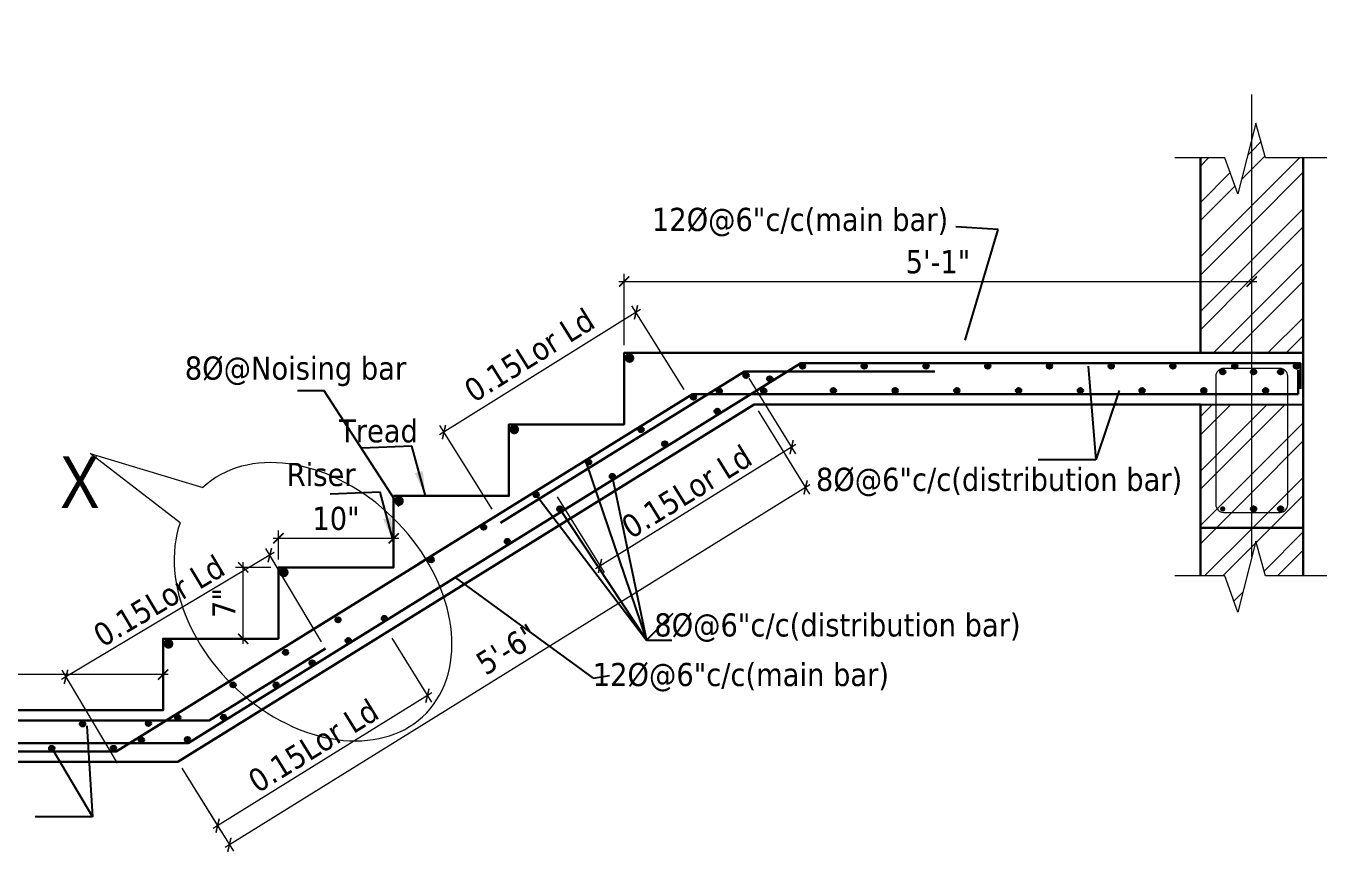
# Model space of a CAD drawing. Header units: inches. Extents: x 130993 to 274375, y -5108 to 103559.
# Drawn here: x 131424 to 131929, y 48219 to 48540 of the extents above; entities that cross this region are included whole.
import ezdxf

# ---------------------------------------------------------------- set-up
doc = ezdxf.new("R2010")
doc.units = ezdxf.units.IN
doc.header["$MEASUREMENT"] = 0
doc.header["$PDMODE"] = 2
doc.header["$PDSIZE"] = -3
doc.linetypes.add('ACAD_ISO04W100', pattern=[30, 24, -3, 0, -3])
for name, color, linetype, lineweight in [('CL', 6, 'ACAD_ISO04W100', 9), ('DIM', 5, 'Continuous', 9), ('DIM-CENTRE', 5, 'Continuous', 9), ('DIMENSION', 142, 'Continuous', 20), ('HACTH', 34, 'Continuous', 15), ('HATCH', 9, 'Continuous', 9), ('INDEX LINE', 4, 'Continuous', 13), ('reinforcement', 220, 'Continuous', 30), ('wall', 1, 'Continuous', 30), ('WALL 1', 1, 'Continuous', 5)]:
    doc.layers.add(name, color=color, linetype=linetype, lineweight=lineweight)
doc.layers.add('Dim Detail', color=4, linetype='Continuous')
doc.layers.add('rebar', color=150, linetype='Continuous')
doc.styles.add('dim3_8', font='ARIALN.TTF', dxfattribs={"height": 2.666667})
doc.styles.add('TAHOMA', font='tahoma.ttf', dxfattribs={"height": 9})
doc.styles.add('Text', font='romantic.ttf')
doc.dimstyles.new('1-2', dxfattribs={"dimscale": 0, "dimtxt": 8, "dimasz": 4, "dimexe": 3, "dimexo": 3, "dimgap": 3, "dimtad": 1, "dimdec": 0, "dimlfac": 0.25, "dimzin": 3, "dimdsep": 46, "dimlunit": 4, "dimtxsty": 'TAHOMA', "dimblk1": 'ARCHTICK', "dimblk2": 'ARCHTICK', "dimsah": 1, "dimcen": 0, "dimdle": 2, "dimclrd": 6, "dimclre": 6, "dimclrt": 7, "dimadec": 0, "dimazin": 0, "dimtfac": 0.333333, "dimtdec": 0, "dimtix": 1, "dimtofl": 0, "dimtmove": 0, "dimatfit": 2, "dimfxl": 1, "dimtolj": 1, "dimtzin": 0, "dimlwd": -1, "dimlwe": -1, "dimarcsym": 0})
doc.dimstyles.new('1-4', dxfattribs={"dimscale": 0, "dimtxt": 8, "dimasz": 4, "dimexe": 3, "dimexo": 3, "dimgap": 2, "dimtad": 1, "dimdec": 0, "dimlfac": 0.5, "dimzin": 3, "dimdsep": 46, "dimlunit": 4, "dimtxsty": 'TAHOMA', "dimblk1": 'ARCHTICK', "dimblk2": 'ARCHTICK', "dimsah": 1, "dimcen": 0, "dimdle": 2, "dimclrd": 6, "dimclre": 6, "dimclrt": 7, "dimadec": 0, "dimazin": 0, "dimtfac": 0.333333, "dimtdec": 0, "dimtmove": 1, "dimatfit": 2, "dimfxl": 1, "dimtolj": 1, "dimtzin": 0, "dimlwd": -1, "dimlwe": -1, "dimarcsym": 0})
doc.dimstyles.new('1.8', dxfattribs={"dimscale": 0, "dimtxt": 9, "dimasz": 1, "dimexe": 2, "dimexo": 9, "dimgap": 2, "dimtad": 1, "dimdec": 0, "dimzin": 3, "dimdsep": 46, "dimlunit": 4, "dimtxsty": 'TAHOMA', "dimblk": 'DIM', "dimcen": 3, "dimdle": 3, "dimse1": 1, "dimse2": 1, "dimclrd": 256, "dimclre": 256, "dimclrt": 7, "dimadec": 1, "dimazin": 2, "dimtfac": 1, "dimtdec": 0, "dimtix": 1, "dimtofl": 0, "dimtmove": 2, "dimatfit": 3, "dimldrblk": 'ARW', "dimfxl": 1, "dimfrac": 2, "dimtolj": 2, "dimtzin": 0, "dimarcsym": 0})
doc.dimstyles.new('ARROW-1', dxfattribs={"dimscale": 96, "dimtxt": 7, "dimasz": 0.1, "dimexe": 0, "dimexo": 0, "dimgap": 0.03125, "dimtad": 1, "dimdec": 0, "dimzin": 3, "dimdsep": 46, "dimlunit": 4, "dimtxsty": 'Text', "dimcen": 0.09375, "dimclrd": 14, "dimclre": 14, "dimclrt": 7, "dimadec": 0, "dimazin": 0, "dimtfac": 1, "dimtdec": 0, "dimtix": 1, "dimtmove": 1, "dimatfit": 3, "dimfxl": 1, "dimfrac": 2, "dimtolj": 1, "dimtzin": 0, "dimarcsym": 0})
doc.dimstyles.new('dim3_8', dxfattribs={"dimtxt": 3, "dimasz": 1, "dimexe": 0.5, "dimexo": 0, "dimgap": 0.5, "dimtad": 1, "dimdec": 4, "dimzin": 3, "dimlunit": 4, "dimtxsty": 'dim3_8', "dimblk": 'OBLIQUE', "dimcen": 0, "dimdle": 0.5, "dimclrd": 256, "dimclre": 256, "dimclrt": 256, "dimadec": 0, "dimazin": 0, "dimtfac": 0.7, "dimtdec": 4, "dimtix": 1, "dimtmove": 0, "dimatfit": 3, "dimldrblk": 'lea', "dimfxl": 1, "dimfrac": 1, "dimarcsym": 0})
pattern_1 = [(45, (92952.212, 46115.472), (-10.606602, 10.606602), []), (45, (92959.283, 46115.472), (-10.606602, 10.606602), [])]
pattern_2 = [(45, (92952.212, 46159.472), (-10.606602, 10.606602), []), (45, (92959.283, 46159.472), (-10.606602, 10.606602), [])]

# ---------------------------------------------------------------- blocks, each defined once
blk = doc.blocks.new('_ArchTick')
at = {"color": 0, "linetype": 'ByBlock', "const_width": 0.15}
blk.add_lwpolyline([(-0.5, -0.5), (0.5, 0.5)], dxfattribs=at)
blk = doc.blocks.new('*D1644')
at = {"layer": 'Defpoints', "color": 0, "linetype": 'Continuous'}
for p in [(131900.17, 48441.11), (131656.17, 48413.31), (131900.17, 48413.31)]:
    blk.add_point(p, dxfattribs=at)
at = {"layer": 'DIM', "color": 6, "linetype": 'Continuous'}
for p, q in [((131654.17, 48441.11), (131902.17, 48441.11)), ((131656.17, 48416.31), (131656.17, 48444.11)), ((131900.17, 48416.31), (131900.17, 48444.11))]:
    blk.add_line(p, q, dxfattribs=at)
at = {"layer": 'DIM', "color": 6, "linetype": 'Continuous', "xscale": 4, "yscale": 4, "zscale": 4, "rotation": 180}
blk.add_blockref('_ArchTick', (131656.17, 48441.11), dxfattribs=at)
at = {"layer": 'DIM', "color": 6, "linetype": 'Continuous', "xscale": 4, "yscale": 4, "zscale": 4}
blk.add_blockref('_ArchTick', (131900.17, 48441.11), dxfattribs=at)
at = {"layer": 'DIM', "color": 7, "linetype": 'Continuous', "insert": (131778.17, 48448.72), "char_height": 9, "attachment_point": 5, "style": 'TAHOMA'}
blk.add_mtext('\\A1;5\'-1"', dxfattribs=at)
blk = doc.blocks.new('*D1638')
at = {"layer": 'Defpoints', "color": 0, "linetype": 'Continuous'}
for p in [(131250.57, 48288.24), (131250.57, 48274.36), (131476.97, 48274.36)]:
    blk.add_point(p, dxfattribs=at)
at = {"layer": 'DIM', "color": 6, "linetype": 'Continuous'}
for p, q in [((131250.57, 48277.36), (131250.57, 48291.24)), ((131476.97, 48277.36), (131476.97, 48291.24)), ((131478.97, 48288.24), (131248.57, 48288.24))]:
    blk.add_line(p, q, dxfattribs=at)
at = {"layer": 'DIM', "color": 6, "linetype": 'Continuous', "xscale": 4, "yscale": 4, "zscale": 4, "rotation": 180}
blk.add_blockref('_ArchTick', (131250.57, 48288.24), dxfattribs=at)
at = {"layer": 'DIM', "color": 6, "linetype": 'Continuous', "xscale": 4, "yscale": 4, "zscale": 4}
blk.add_blockref('_ArchTick', (131476.97, 48288.24), dxfattribs=at)
at = {"layer": 'DIM', "color": 7, "linetype": 'Continuous', "insert": (131363.77, 48295.91), "char_height": 9, "attachment_point": 5, "style": 'TAHOMA'}
blk.add_mtext('\\A1;4\'-9"', dxfattribs=at)
blk = doc.blocks.new('*D1645')
at = {"layer": 'Defpoints', "color": 0, "linetype": 'Continuous'}
for p in [(131508.08, 48329.94), (131521.77, 48329.94), (131521.77, 48302.15)]:
    blk.add_point(p, dxfattribs=at)
at = {"layer": 'DIM', "color": 6, "linetype": 'Continuous'}
for p, q in [((131518.77, 48329.94), (131505.08, 48329.94)), ((131508.08, 48300.15), (131508.08, 48331.94)), ((131518.77, 48302.15), (131505.08, 48302.15))]:
    blk.add_line(p, q, dxfattribs=at)
at = {"layer": 'DIM', "color": 6, "linetype": 'Continuous', "xscale": 4, "yscale": 4, "zscale": 4}
for p, rotation in [((131508.08, 48329.94), 90), ((131508.08, 48302.15), 270)]:
    blk.add_blockref('_ArchTick', p, dxfattribs=dict(at, rotation=rotation))
at = {"layer": 'DIM', "color": 7, "linetype": 'Continuous', "insert": (131500.58, 48316.04), "char_height": 9, "attachment_point": 5, "rotation": 90, "style": 'TAHOMA'}
blk.add_mtext('\\A1;7"', dxfattribs=at)
blk = doc.blocks.new('*D1646')
at = {"layer": 'Defpoints', "color": 0, "linetype": 'Continuous'}
for p in [(131521.77, 48341.22), (131521.77, 48329.94), (131566.57, 48329.94)]:
    blk.add_point(p, dxfattribs=at)
at = {"layer": 'DIM', "color": 6, "linetype": 'Continuous'}
for p, q in [((131568.57, 48341.22), (131519.77, 48341.22)), ((131521.77, 48332.94), (131521.77, 48344.22)), ((131566.57, 48332.94), (131566.57, 48344.22))]:
    blk.add_line(p, q, dxfattribs=at)
at = {"layer": 'DIM', "color": 6, "linetype": 'Continuous', "xscale": 4, "yscale": 4, "zscale": 4, "rotation": 180}
blk.add_blockref('_ArchTick', (131521.77, 48341.22), dxfattribs=at)
at = {"layer": 'DIM', "color": 6, "linetype": 'Continuous', "xscale": 4, "yscale": 4, "zscale": 4}
blk.add_blockref('_ArchTick', (131566.57, 48341.22), dxfattribs=at)
at = {"layer": 'DIM', "color": 7, "linetype": 'Continuous', "insert": (131544.17, 48348.91), "char_height": 9, "attachment_point": 5, "style": 'TAHOMA'}
blk.add_mtext('\\A1;10"', dxfattribs=at)
blk = doc.blocks.new('_Oblique')
at = {"color": 0, "linetype": 'ByBlock', "lineweight": -2}
blk.add_line((-0.5, -0.5), (0.5, 0.5), dxfattribs=at)
blk = doc.blocks.new('lea')
blk.add_solid([(-1.4, -0.33), (-1.4, 0.33), (0, 0)])
blk = doc.blocks.new('*D1640')
at = {"layer": 'Defpoints', "color": 0}
for p in [(131540.06, 48298.43), (131439.2, 48287.4), (131460.81, 48251.16)]:
    blk.add_point(p, dxfattribs=at)
at = {"layer": 'DIMENSION', "color": 6}
for p, q in [((131520.16, 48335.69), (131437.48, 48286.37)), ((131538.52, 48301.01), (131516.9, 48337.25)), ((131459.28, 48253.74), (131437.66, 48289.97))]:
    blk.add_line(p, q, dxfattribs=at)
at = {"layer": 'DIMENSION', "color": 6, "xscale": 4, "yscale": 4, "zscale": 4}
for p, rotation in [((131518.44, 48334.67), 30.81778902832009), ((131439.2, 48287.4), 210.81778902832)]:
    blk.add_blockref('_ArchTick', p, dxfattribs=dict(at, rotation=rotation))
at = {"layer": 'DIMENSION', "color": 7, "insert": (131475.34, 48316.87), "char_height": 9, "attachment_point": 5, "rotation": 30.8178, "style": 'TAHOMA'}
blk.add_mtext('\\A1;0.15Lor Ld', dxfattribs=at)
blk = doc.blocks.new('*D1641')
at = {"layer": 'Defpoints', "color": 0}
for p in [(131564.25, 48304.96), (131482.67, 48254.36), (131498.12, 48229.44)]:
    blk.add_point(p, dxfattribs=at)
at = {"layer": 'DIMENSION', "color": 6}
for p, q in [((131565.83, 48302.42), (131581.29, 48277.49)), ((131581.4, 48281.1), (131496.42, 48228.39)), ((131484.25, 48251.81), (131499.71, 48226.89))]:
    blk.add_line(p, q, dxfattribs=at)
at = {"layer": 'DIMENSION', "color": 6, "xscale": 4, "yscale": 4, "zscale": 4}
for p, rotation in [((131579.7, 48280.04), 31.81135828259696), ((131498.12, 48229.44), 211.8113582825969)]:
    blk.add_blockref('_ArchTick', p, dxfattribs=dict(at, rotation=rotation))
at = {"layer": 'DIMENSION', "color": 7, "insert": (131535.33, 48260.52), "char_height": 9, "attachment_point": 5, "rotation": 31.8114, "style": 'TAHOMA'}
blk.add_mtext('\\A1;0.15Lor Ld', dxfattribs=at)
blk = doc.blocks.new('*D1642')
at = {"layer": 'Defpoints', "color": 0}
for p in [(131703.02, 48406.11), (131628.54, 48359.91), (131646.79, 48330.48)]:
    blk.add_point(p, dxfattribs=at)
at = {"layer": 'DIMENSION', "color": 6}
for p, q in [((131704.6, 48403.56), (131722.85, 48374.13)), ((131722.97, 48377.73), (131645.09, 48329.42)), ((131630.12, 48357.36), (131648.37, 48327.93))]:
    blk.add_line(p, q, dxfattribs=at)
at = {"layer": 'DIMENSION', "color": 6, "xscale": 4, "yscale": 4, "zscale": 4}
for p, rotation in [((131721.27, 48376.68), 31.81135828259248), ((131646.79, 48330.48), 211.8113582825925)]:
    blk.add_blockref('_ArchTick', p, dxfattribs=dict(at, rotation=rotation))
at = {"layer": 'DIMENSION', "color": 7, "insert": (131680.45, 48359.35), "char_height": 9, "attachment_point": 5, "rotation": 31.8114, "style": 'TAHOMA'}
blk.add_mtext('\\A1;0.15Lor Ld', dxfattribs=at)
blk = doc.blocks.new('*D1643')
at = {"layer": 'Defpoints', "color": 0, "linetype": 'Continuous'}
for p in [(131681.1, 48396.57), (131586.14, 48382.53), (131606.45, 48349.98)]:
    blk.add_point(p, dxfattribs=at)
at = {"layer": 'DIM', "color": 6, "linetype": 'Continuous'}
for p, q in [((131679.51, 48399.11), (131659.2, 48431.66)), ((131662.48, 48430.18), (131584.44, 48381.47)), ((131604.87, 48352.52), (131584.55, 48385.07))]:
    blk.add_line(p, q, dxfattribs=at)
at = {"layer": 'DIM', "color": 6, "linetype": 'Continuous', "xscale": 4, "yscale": 4, "zscale": 4}
for p, rotation in [((131660.79, 48429.12), 31.97085293780975), ((131586.14, 48382.53), 211.9708529378098)]:
    blk.add_blockref('_ArchTick', p, dxfattribs=dict(at, rotation=rotation))
at = {"layer": 'DIM', "color": 7, "linetype": 'Continuous', "insert": (131619.33, 48412.44), "char_height": 9, "attachment_point": 5, "rotation": 31.9709, "style": 'TAHOMA'}
blk.add_mtext('\\A1;0.15Lor Ld', dxfattribs=at)
blk = doc.blocks.new('*D1647')
at = {"layer": 'Defpoints', "color": 0, "linetype": 'Continuous'}
for p in [(131706.67, 48393.31), (131482.67, 48254.36), (131502.71, 48222.05)]:
    blk.add_point(p, dxfattribs=at)
at = {"layer": 'DIM', "color": 6, "linetype": 'Continuous'}
for p, q in [((131708.25, 48390.76), (131728.29, 48358.45)), ((131728.4, 48362.06), (131501.01, 48221)), ((131484.25, 48251.81), (131504.29, 48219.51))]:
    blk.add_line(p, q, dxfattribs=at)
at = {"layer": 'DIM', "color": 6, "linetype": 'Continuous', "xscale": 4, "yscale": 4, "zscale": 4}
for p, rotation in [((131726.71, 48361), 31.81135828257722), ((131502.71, 48222.05), 211.8113582825773)]:
    blk.add_blockref('_ArchTick', p, dxfattribs=dict(at, rotation=rotation))
at = {"layer": 'DIM', "color": 7, "linetype": 'Continuous', "insert": (131610.66, 48298.05), "char_height": 9, "attachment_point": 5, "rotation": 31.8114, "style": 'TAHOMA'}
blk.add_mtext('\\A1;5\'-6"', dxfattribs=at)
blk = doc.blocks.new('ARW')
at = {"layer": 'INDEX LINE'}
blk.add_lwpolyline([(10, 0, 0, 6, 0), (0, 0, 0, 0, 0), (10, 0, 0, 0, 0)], format="xyseb", dxfattribs=at)
blk = doc.blocks.new('DIM')
at = {"layer": 'INDEX LINE'}
h = blk.add_hatch(color=256, dxfattribs=at)
h.paths.add_polyline_path([(0, 1.28), (0, 0), (1.28, 0, 0.414214)])
h.paths.add_polyline_path([(1.28, 0), (0, 0), (0, -1.28, 0.414214)])
h.paths.add_polyline_path([(0, 0), (-1.28, 0, 0.414214), (0, -1.28)])
h.paths.add_polyline_path([(0, 1.28, 0.414214), (-1.28, 0), (0, 0)])
for p, q in [((0, 6), (0, -6)), ((-6, 0), (6, 0))]:
    blk.add_line(p, q, dxfattribs=at)
blk.add_circle((0, 0), 1.28, dxfattribs=at)
blk = doc.blocks.new('bsn')
at = {"layer": 'rebar', "ltscale": 12}
h = blk.add_hatch(color=256, dxfattribs=at)
edge = h.paths.add_edge_path()
edge.add_arc((-21509.97, 5151.5), 1.03, -180, 180, ccw=False)
h = blk.add_hatch(color=256, dxfattribs=at)
edge = h.paths.add_edge_path()
edge.add_arc((-21497.97, 5151.5), 1.03, -180, 180, ccw=False)
h = blk.add_hatch(color=256, dxfattribs=at)
edge = h.paths.add_edge_path()
edge.add_arc((-21487.47, 5151.5), 1.03, -180, 180, ccw=False)
h = blk.add_hatch(color=256, dxfattribs=at)
edge = h.paths.add_edge_path()
edge.add_arc((-21509.97, 5098.19), 1.03, 180, 540)
h = blk.add_hatch(color=256, dxfattribs=at)
edge = h.paths.add_edge_path()
edge.add_arc((-21497.97, 5098.19), 1.03, 180, 540)
h = blk.add_hatch(color=256, dxfattribs=at)
edge = h.paths.add_edge_path()
edge.add_arc((-21487.47, 5098.19), 1.03, 180, 540)
at = {"layer": 'DIMENSION'}
blk.add_lwpolyline([(-21484.67, 5149.85, 0.414214), (-21487.67, 5152.85), (-21509.67, 5152.85, 0.414214), (-21512.67, 5149.85), (-21512.67, 5099.85, 0.414214), (-21509.67, 5096.85), (-21487.67, 5096.85, 0.414214), (-21484.67, 5099.85)], format="xyb", close=True, dxfattribs=at)
at = {"layer": 'rebar', "ltscale": 12}
for centre in [(-21509.97, 5151.5, -0.12), (-21497.97, 5151.5, -0.12), (-21487.47, 5151.5, -0.12), (-21497.97, 5098.19, -0.12), (-21487.47, 5098.19, -0.12)]:
    blk.add_circle(centre, 1.03, dxfattribs=at)
blk = doc.blocks.new('*D1649')
at = {"layer": 'Defpoints', "color": 0, "linetype": 'Continuous'}
for p in [(131568.88, 48744.02), (131255.28, 48549.49), (131277.55, 48513.6)]:
    blk.add_point(p, dxfattribs=at)
at = {"layer": 'DIM', "color": 6, "linetype": 'Continuous'}
for p, q in [((131570.47, 48741.47), (131592.73, 48705.58)), ((131592.85, 48709.19), (131275.85, 48512.55)), ((131256.87, 48546.94), (131279.13, 48511.06))]:
    blk.add_line(p, q, dxfattribs=at)
at = {"layer": 'DIM', "color": 6, "linetype": 'Continuous', "xscale": 4, "yscale": 4, "zscale": 4}
for p, rotation in [((131591.15, 48708.13), 31.81135828257729), ((131277.55, 48513.6), 211.8113582825773)]:
    blk.add_blockref('_ArchTick', p, dxfattribs=dict(at, rotation=rotation))
at = {"layer": 'DIM', "color": 7, "linetype": 'Continuous', "insert": (131430.28, 48617.42), "char_height": 9, "attachment_point": 5, "rotation": 31.8114, "style": 'TAHOMA'}
blk.add_mtext('\\A1;7\'-8"', dxfattribs=at)

msp = doc.modelspace()

# ---------------------------------------------------------------- hatches: boundary and pattern name
at = {"layer": 'HACTH'}
h = msp.add_hatch(dxfattribs=at)
h.set_pattern_fill('ANSI32', color=256, scale=40, style=0)
h.set_pattern_definition(pattern_1)
h.paths.add_polyline_path([(131900.17, 48413.31), (131920.17, 48413.31), (131920.17, 48489.19), (131905.48, 48489.19), (131901.7, 48502.72), (131900.17, 48496.6)])
h = msp.add_hatch(dxfattribs=at)
h.set_pattern_fill('ANSI32', color=256, scale=40, style=0)
h.set_pattern_definition(pattern_1)
h.paths.add_polyline_path([(131900.17, 48496.6), (131894.78, 48475.15), (131889.69, 48489.19), (131880.17, 48489.19), (131880.17, 48413.31), (131900.17, 48413.31)])
h = msp.add_hatch(dxfattribs=at)
h.set_pattern_fill('ANSI32', color=256, scale=40, style=0)
h.set_pattern_definition(pattern_2)
h.paths.add_polyline_path([(131880.17, 48326.61), (131889.69, 48326.61), (131894.78, 48312.57), (131900.17, 48334.02), (131900.17, 48393.31), (131880.17, 48393.31)])
h = msp.add_hatch(dxfattribs=at)
h.set_pattern_fill('ANSI32', color=256, scale=40, style=0)
h.set_pattern_definition(pattern_2)
h.paths.add_polyline_path([(131900.17, 48334.02), (131901.7, 48340.14), (131905.48, 48326.61), (131920.17, 48326.61), (131920.17, 48393.31), (131900.17, 48393.31)])
at = {"layer": 'rebar', "ltscale": 12}
h = msp.add_hatch(color=256, dxfattribs=at)
edge = h.paths.add_edge_path()
edge.add_arc((131703.58, 48404.59), 1.03, -180, 180, ccw=False)
h = msp.add_hatch(color=256, dxfattribs=at)
edge = h.paths.add_edge_path()
edge.add_arc((131725.53, 48408.17), 1.03, -180, 180, ccw=False)
h = msp.add_hatch(color=256, dxfattribs=at)
edge = h.paths.add_edge_path()
edge.add_arc((131749.53, 48408.17), 1.03, -180, 180, ccw=False)
h = msp.add_hatch(color=256, dxfattribs=at)
edge = h.paths.add_edge_path()
edge.add_arc((131773.53, 48408.17), 1.03, -180, 180, ccw=False)
h = msp.add_hatch(color=256, dxfattribs=at)
edge = h.paths.add_edge_path()
edge.add_arc((131797.53, 48408.17), 1.03, -180, 180, ccw=False)
h = msp.add_hatch(color=256, dxfattribs=at)
edge = h.paths.add_edge_path()
edge.add_arc((131821.53, 48408.17), 1.03, -180, 180, ccw=False)
h = msp.add_hatch(color=256, dxfattribs=at)
edge = h.paths.add_edge_path()
edge.add_arc((131845.53, 48408.17), 1.03, -180, 180, ccw=False)
h = msp.add_hatch(color=256, dxfattribs=at)
edge = h.paths.add_edge_path()
edge.add_arc((131869.53, 48408.17), 1.03, -180, 180, ccw=False)
h = msp.add_hatch(color=256, dxfattribs=at)
edge = h.paths.add_edge_path()
edge.add_arc((131893.53, 48408.17), 1.03, -180, 180, ccw=False)
h = msp.add_hatch(color=256, dxfattribs=at)
edge = h.paths.add_edge_path()
edge.add_arc((131917.53, 48408.17), 1.03, -180, 180, ccw=False)
h = msp.add_hatch(color=256, dxfattribs=at)
edge = h.paths.add_edge_path()
edge.add_arc((131712.77, 48403.28), 1.03, -180, 180, ccw=False)
h = msp.add_hatch(color=256, dxfattribs=at)
edge = h.paths.add_edge_path()
edge.add_arc((131683.14, 48396.15), 1.03, -180, 180, ccw=False)
h = msp.add_hatch(color=256, dxfattribs=at)
edge = h.paths.add_edge_path()
edge.add_arc((131693.18, 48398.49), 1.03, -180, 180, ccw=False)
h = msp.add_hatch(color=256, dxfattribs=at)
edge = h.paths.add_edge_path()
edge.add_arc((131710.44, 48398.58), 1.03, -180, 180, ccw=False)
h = msp.add_hatch(color=256, dxfattribs=at)
edge = h.paths.add_edge_path()
edge.add_arc((131737.53, 48398.67), 1.03, -180, 180, ccw=False)
h = msp.add_hatch(color=256, dxfattribs=at)
edge = h.paths.add_edge_path()
edge.add_arc((131761.53, 48398.67), 1.03, -180, 180, ccw=False)
h = msp.add_hatch(color=256, dxfattribs=at)
edge = h.paths.add_edge_path()
edge.add_arc((131785.53, 48398.67), 1.03, -180, 180, ccw=False)
h = msp.add_hatch(color=256, dxfattribs=at)
edge = h.paths.add_edge_path()
edge.add_arc((131809.53, 48398.67), 1.03, -180, 180, ccw=False)
h = msp.add_hatch(color=256, dxfattribs=at)
edge = h.paths.add_edge_path()
edge.add_arc((131833.53, 48398.67), 1.03, -180, 180, ccw=False)
h = msp.add_hatch(color=256, dxfattribs=at)
edge = h.paths.add_edge_path()
edge.add_arc((131857.53, 48398.67), 1.03, -180, 180, ccw=False)
h = msp.add_hatch(color=256, dxfattribs=at)
edge = h.paths.add_edge_path()
edge.add_arc((131881.53, 48398.67), 1.03, -180, 180, ccw=False)
h = msp.add_hatch(color=256, dxfattribs=at)
edge = h.paths.add_edge_path()
edge.add_arc((131905.53, 48398.67), 1.03, -180, 180, ccw=False)
h = msp.add_hatch(color=256, dxfattribs=at)
edge = h.paths.add_edge_path()
edge.add_arc((131692.37, 48390.63), 1.03, -180, 180, ccw=False)
h = msp.add_hatch(color=256, dxfattribs=at)
edge = h.paths.add_edge_path()
edge.add_arc((131662.75, 48383.5), 1.03, -180, 180, ccw=False)
h = msp.add_hatch(color=256, dxfattribs=at)
edge = h.paths.add_edge_path()
edge.add_arc((131671.98, 48377.98), 1.03, -180, 180, ccw=False)
h = msp.add_hatch(color=256, dxfattribs=at)
edge = h.paths.add_edge_path()
edge.add_arc((131642.35, 48370.85), 1.03, -180, 180, ccw=False)
h = msp.add_hatch(color=256, dxfattribs=at)
edge = h.paths.add_edge_path()
edge.add_arc((131651.58, 48365.33), 1.03, -180, 180, ccw=False)
h = msp.add_hatch(color=256, dxfattribs=at)
edge = h.paths.add_edge_path()
edge.add_arc((131621.96, 48358.2), 1.03, -180, 180, ccw=False)
h = msp.add_hatch(color=256, dxfattribs=at)
edge = h.paths.add_edge_path()
edge.add_arc((131631.19, 48352.68), 1.03, -180, 180, ccw=False)
h = msp.add_hatch(color=256, dxfattribs=at)
edge = h.paths.add_edge_path()
edge.add_arc((131601.56, 48345.55), 1.03, -180, 180, ccw=False)
h = msp.add_hatch(color=256, dxfattribs=at)
edge = h.paths.add_edge_path()
edge.add_arc((131610.79, 48340.02), 1.03, -180, 180, ccw=False)
h = msp.add_hatch(color=256, dxfattribs=at)
edge = h.paths.add_edge_path()
edge.add_arc((131581.17, 48332.9), 1.03, -180, 180, ccw=False)
h = msp.add_hatch(color=256, dxfattribs=at)
edge = h.paths.add_edge_path()
edge.add_arc((131544.94, 48309.53), 1.03, -180, 180, ccw=False)
h = msp.add_hatch(color=256, dxfattribs=at)
edge = h.paths.add_edge_path()
edge.add_arc((131562.95, 48310.08), 1.03, -180, 180, ccw=False)
h = msp.add_hatch(color=256, dxfattribs=at)
edge = h.paths.add_edge_path()
edge.add_arc((131548.93, 48301.44), 1.03, -180, 180, ccw=False)
h = msp.add_hatch(color=256, dxfattribs=at)
edge = h.paths.add_edge_path()
edge.add_arc((131524.55, 48296.88), 1.03, -180, 180, ccw=False)
h = msp.add_hatch(color=256, dxfattribs=at)
edge = h.paths.add_edge_path()
edge.add_arc((131534.91, 48292.8), 1.03, -180, 180, ccw=False)
h = msp.add_hatch(color=256, dxfattribs=at)
edge = h.paths.add_edge_path()
edge.add_arc((131504.15, 48284.23), 1.03, -180, 180, ccw=False)
h = msp.add_hatch(color=256, dxfattribs=at)
edge = h.paths.add_edge_path()
edge.add_arc((131520.89, 48284.17), 1.03, -180, 180, ccw=False)
h = msp.add_hatch(color=256, dxfattribs=at)
edge = h.paths.add_edge_path()
edge.add_arc((131445.66, 48269.05), 1.03, -180, 180, ccw=False)
h = msp.add_hatch(color=256, dxfattribs=at)
edge = h.paths.add_edge_path()
edge.add_arc((131471.25, 48269.23), 1.03, -180, 180, ccw=False)
h = msp.add_hatch(color=256, dxfattribs=at)
edge = h.paths.add_edge_path()
edge.add_arc((131482.63, 48271.57), 1.03, -180, 180, ccw=False)
h = msp.add_hatch(color=256, dxfattribs=at)
edge = h.paths.add_edge_path()
edge.add_arc((131500.45, 48271.58), 1.03, -180, 180, ccw=False)
h = msp.add_hatch(color=256, dxfattribs=at)
edge = h.paths.add_edge_path()
edge.add_arc((131468.52, 48262.82), 1.03, -180, 180, ccw=False)
h = msp.add_hatch(color=256, dxfattribs=at)
edge = h.paths.add_edge_path()
edge.add_arc((131486.43, 48262.95), 1.03, -180, 180, ccw=False)
h = msp.add_hatch(color=256, dxfattribs=at)
edge = h.paths.add_edge_path()
edge.add_arc((131433.66, 48259.55), 1.03, -180, 180, ccw=False)
h = msp.add_hatch(color=256, dxfattribs=at)
edge = h.paths.add_edge_path()
edge.add_arc((131457.66, 48259.55), 1.03, -180, 180, ccw=False)

# ---------------------------------------------------------------- linework, layer by layer
at = {"layer": 'CL', "ltscale": 15}
msp.add_line((131900.17, 48334.02), (131900.17, 48513.82), dxfattribs=at)
at = {"layer": 'Dim Detail'}
msp.add_lwpolyline([(131880.17, 48393.31), (131880.17, 48393.31), (131920.17, 48393.31), (131920.17, 48393.31)], dxfattribs=at)
at = {"layer": 'DIM-CENTRE'}
msp.add_lwpolyline([(131483.55, 48347.27), (131448.61, 48374.27), (131492.38, 48361)], dxfattribs=at)
msp.add_ellipse((131535.24, 48316.55), major_axis=(-43.52, 43.81), ratio=0.729651, start_param=0.339877, end_param=6.262798, dxfattribs=at)
at = {"layer": 'HATCH', "ltscale": 50}
for points, const_width in [([(131657.39, 48412, 1), (131658.77, 48411.03, 1)], 1.69), ([(131657.51, 48411.87, 1), (131659.03, 48410.8, 1)], 1.86), ([(131612.59, 48384.21, 1), (131613.97, 48383.24, 1)], 1.69), ([(131612.71, 48384.08, 1), (131614.23, 48383.01, 1)], 1.86), ([(131567.79, 48356.42, 1), (131569.17, 48355.45, 1)], 1.69), ([(131567.79, 48356.42, 1), (131569.17, 48355.45, 1)], 1.69), ([(131567.91, 48356.29, 1), (131569.43, 48355.22, 1)], 1.86), ([(131567.91, 48356.29, 1), (131569.43, 48355.22, 1)], 1.86), ([(131522.99, 48328.63, 1), (131524.37, 48327.66, 1)], 1.69), ([(131522.99, 48328.63, 1), (131524.37, 48327.66, 1)], 1.69), ([(131523.11, 48328.5, 1), (131524.63, 48327.43, 1)], 1.86), ([(131523.11, 48328.5, 1), (131524.63, 48327.43, 1)], 1.86), ([(131478.19, 48300.84, 1), (131479.57, 48299.87, 1)], 1.69), ([(131478.19, 48300.84, 1), (131479.57, 48299.87, 1)], 1.69), ([(131478.31, 48300.71, 1), (131479.83, 48299.64, 1)], 1.86), ([(131478.31, 48300.71, 1), (131479.83, 48299.64, 1)], 1.86)]:
    msp.add_lwpolyline(points, format="xyb", close=True, dxfattribs=dict(at, const_width=const_width))
at = {"layer": 'rebar', "ltscale": 12}
for centre in [(131703.58, 48404.59, -0.24), (131725.53, 48408.17, -0.12), (131749.53, 48408.17, -0.12), (131773.53, 48408.17, -0.12), (131797.53, 48408.17, -0.12), (131821.53, 48408.17, -0.12), (131845.53, 48408.17, -0.12), (131869.53, 48408.17, -0.12), (131893.53, 48408.17, -0.12), (131917.53, 48408.17, -0.12), (131712.77, 48403.28), (131683.14, 48396.15, -0.24), (131693.18, 48398.49, -0.24), (131710.44, 48398.58, -0.12), (131737.53, 48398.67, -0.12), (131761.53, 48398.67, -0.12), (131785.53, 48398.67, -0.12), (131809.53, 48398.67, -0.12), (131833.53, 48398.67, -0.12), (131857.53, 48398.67, -0.12), (131881.53, 48398.67, -0.12), (131905.53, 48398.67, -0.12), (131692.37, 48390.63), (131662.75, 48383.5, -0.24), (131671.98, 48377.98), (131642.35, 48370.85, -0.24), (131651.58, 48365.33), (131621.96, 48358.2, -0.24), (131631.19, 48352.68), (131601.56, 48345.55, -0.24), (131610.79, 48340.02), (131581.17, 48332.9, -0.24), (131544.94, 48309.53), (131562.95, 48310.08), (131548.93, 48301.44), (131524.55, 48296.88), (131534.91, 48292.8), (131504.15, 48284.23), (131520.89, 48284.17), (131445.66, 48269.05, -81.97), (131471.25, 48269.23, -56.62), (131482.63, 48271.57), (131500.45, 48271.58), (131468.52, 48262.82), (131486.43, 48262.95), (131433.66, 48259.55, -81.97), (131457.66, 48259.55, -81.97)]:
    msp.add_circle(centre, 1.03, dxfattribs=at)
at = {"layer": 'reinforcement', "ltscale": 50}
for p, q in [((131486.68, 48261.56), (131724.87, 48409.31)), ((131703.02, 48406.11), (131608.14, 48347.26)), ((131703.02, 48406.11), (131776.97, 48406.11)), ((131724.87, 48409.31), (131919.17, 48409.31)), ((131919.17, 48409.31), (131880.17, 48409.31)), ((131918.17, 48397.31), (131918.17, 48406.81)), ((131919.17, 48399.31), (131919.17, 48409.31)), ((131682.76, 48397.31), (131576.11, 48331.15)), ((131682.76, 48397.31), (131918.17, 48397.31)), ((131918.17, 48397.31), (131880.17, 48397.31)), ((131578.26, 48332.49), (131458.76, 48258.36)), ((131494.8, 48270.36), (131540.06, 48298.43)), ((131494.8, 48270.36), (131234.06, 48270.36)), ((131458.76, 48258.36), (131234.86, 48258.36)), ((131486.68, 48261.56), (131373.49, 48261.56))]:
    msp.add_line(p, q, dxfattribs=at)
at = {"layer": 'wall'}
for p, q in [((131880.17, 48413.31), (131880.17, 48489.19)), ((131920.17, 48413.31), (131920.17, 48489.19)), ((131656.17, 48413.31), (131920.17, 48413.31)), ((131920.17, 48413.31), (131880.17, 48413.31)), ((131920.17, 48326.61), (131920.17, 48413.31)), ((131482.67, 48254.36), (131706.67, 48393.31)), ((131706.67, 48393.31), (131880.17, 48393.31)), ((131880.17, 48326.61), (131880.17, 48393.31)), ((131920.17, 48345.31), (131880.17, 48345.31)), ((131476.97, 48274.36), (131232.57, 48274.36)), ((131482.67, 48254.36), (131268.57, 48254.36))]:
    msp.add_line(p, q, dxfattribs=at)
msp.add_lwpolyline([(131432.17, 48274.36), (131476.97, 48274.36), (131476.97, 48302.15), (131521.77, 48302.15), (131521.77, 48329.94), (131566.57, 48329.94), (131566.57, 48357.73), (131611.37, 48357.73), (131611.37, 48385.52), (131656.17, 48385.52), (131656.17, 48413.31), (131700.97, 48413.31)], dxfattribs=at)
at = {"layer": 'WALL 1', "color": 240, "true_color": 0xed1f24}
for p, q in [((131901.7, 48502.72), (131894.78, 48475.15)), ((131905.48, 48489.19), (131901.7, 48502.72)), ((131889.69, 48489.19), (131870.24, 48489.19)), ((131894.78, 48475.15), (131889.69, 48489.19)), ((131929.4, 48489.19), (131905.48, 48489.19)), ((131901.7, 48340.14), (131894.78, 48312.57)), ((131905.48, 48326.61), (131901.7, 48340.14)), ((131889.69, 48326.61), (131870.24, 48326.61)), ((131894.78, 48312.57), (131889.69, 48326.61)), ((131929.4, 48326.61), (131905.48, 48326.61))]:
    msp.add_line(p, q, dxfattribs=at)

# ---------------------------------------------------------------- block references
at = {"layer": 'DIMENSION'}
msp.add_blockref('bsn', (153398.83, 43254.46), dxfattribs=at)

# ---------------------------------------------------------------- texts
at = {"layer": 'DIM', "insert": (131452.22, 48353.08), "char_height": 20, "width": 163.258, "attachment_point": 9, "style": 'dim3_8'}
msp.add_mtext('X', dxfattribs=at)
at = {"layer": 'DIMENSION', "color": 7, "style": 'TAHOMA'}
for s, p in [('12%%C@6"c/c(main bar)', (131666.97, 48460.77)), ('8%%C@Noising bar', (131485.39, 48402.94)), ('Tread', (131545.36, 48378.54)), ('Riser', (131525.01, 48361.56)), ('8%%C@6"c/c(distribution bar)', (131730.73, 48359.68)), ('8%%C@6"c/c(distribution bar)', (131667.9, 48303.06)), ('12%%C@6"c/c(main bar)', (131643.97, 48283.77))]:
    msp.add_text(s, height=9, dxfattribs=at).set_placement(p)

# ---------------------------------------------------------------- dimensions: what is measured, and where the dimension line sits
at = {"layer": 'DIM', "linetype": 'Continuous'}
for p1, p2, distance, picture, middle in [((131568.88, 48744.02), (131255.28, 48549.49), 42.23, '*D1649', (131430.28, 48617.42)), ((131706.67, 48393.31), (131482.67, 48254.36), 38.02, '*D1647', (131610.66, 48298.05))]:
    dim = msp.add_aligned_dim(p1=p1, p2=p2, distance=distance, dimstyle='1-2', override={"dimscale": 1}, dxfattribs=at)
    dim.commit()
    dim.dimension.update_dxf_attribs({"geometry": picture, "text_midpoint": middle})
for base, p1, p2, picture, middle in [((131900.17, 48441.11), (131656.17, 48413.31), (131900.17, 48413.31), '*D1644', (131778.17, 48448.72)), ((131250.57, 48288.24), (131476.97, 48274.36), (131250.57, 48274.36), '*D1638', (131363.77, 48295.91))]:
    dim = msp.add_linear_dim(base=base, p1=p1, p2=p2, dimstyle='1-2', override={"dimscale": 1}, dxfattribs=at)
    dim.commit()
    dim.dimension.update_dxf_attribs({"geometry": picture, "text_midpoint": middle})
dim = msp.add_aligned_dim(p1=(131681.1, 48396.57), p2=(131606.45, 48349.98), distance=-38.37, text='0.15Lor Ld', dimstyle='1-2', override={"dimscale": 1}, dxfattribs=at)
dim.commit()
dim.dimension.update_dxf_attribs({"geometry": '*D1643', "text_midpoint": (131619.33, 48412.44)})
dim = msp.add_linear_dim(base=(131521.77, 48341.22), p1=(131566.57, 48329.94), p2=(131521.77, 48329.94), text='10"', dimstyle='1-2', override={"dimscale": 1}, dxfattribs=at)
dim.commit()
dim.dimension.update_dxf_attribs({"geometry": '*D1646', "text_midpoint": (131544.17, 48348.91)})
dim = msp.add_linear_dim(base=(131508.08, 48329.94), p1=(131521.77, 48302.15), p2=(131521.77, 48329.94), angle=90, dimstyle='1-2', override={"dimscale": 1}, dxfattribs=at)
dim.commit()
dim.dimension.update_dxf_attribs({"geometry": '*D1645', "text_midpoint": (131500.58, 48316.04)})
at = {"layer": 'DIMENSION'}
for p1, p2, distance, picture, middle in [((131703.02, 48406.11), (131628.54, 48359.91), 34.63, '*D1642', (131680.45, 48359.35)), ((131540.06, 48298.43), (131460.81, 48251.16), -42.2, '*D1640', (131475.34, 48316.87)), ((131564.25, 48304.96), (131482.67, 48254.36), 29.33, '*D1641', (131535.33, 48260.52))]:
    dim = msp.add_aligned_dim(p1=p1, p2=p2, distance=distance, text='0.15Lor Ld', dimstyle='1-4', override={"dimscale": 1}, dxfattribs=at)
    dim.commit()
    dim.dimension.update_dxf_attribs({"geometry": picture, "text_midpoint": middle})

# ---------------------------------------------------------------- leaders
at = {"layer": 'DIM', "color": 1}
for points, override in [([(131836.56, 48408.17, -65.61), (131839.51, 48371.81, -65.61), (131817.15, 48371.81, -65.61)], {"dimtad": 0}), ([(131568.77, 48353.61), (131539.61, 48398.55), (131529.17, 48398.55)], {"dimgap": 0.5, "dimtad": 0}), ([(131848.56, 48398.67, -65.61), (131839.51, 48371.81, -65.61), (131824.65, 48371.81, -65.61)], {"dimtad": 0}), ([(131641.52, 48370.25), (131664.92, 48301.6), (131674.69, 48301.6)], {"dimgap": 0.5, "dimtad": 0}), ([(131651.58, 48365.33), (131664.92, 48301.6), (131674.69, 48301.6)], {"dimgap": 0.5, "dimtad": 0}), ([(131621.96, 48358.2), (131664.92, 48301.6), (131675.19, 48312.1)], {"dimgap": 0.5, "dimtad": 0}), ([(131631.06, 48352.89), (131664.92, 48301.6), (131674.69, 48301.6)], {"dimgap": 0.5, "dimtad": 0}), ([(131590.47, 48325.94), (131644.14, 48286.79), (131650.52, 48287.92)], {"dimgap": 0.5, "dimtad": 0}), ([(131447.34, 48268.31, -65.61), (131449.51, 48232.86, -65.61), (131427.15, 48232.86, -65.61)], {"dimtad": 0}), ([(131433.66, 48259.55, -65.61), (131449.51, 48232.86, -65.61), (131427.15, 48232.86, -65.61)], {"dimtad": 0})]:
    msp.add_leader(points, dimstyle='dim3_8', override=override, dxfattribs=at)
at = {"layer": 'DIMENSION'}
msp.add_leader([(131788.81, 48418.31), (131801.53, 48461.4), (131785.08, 48462.42)], dimstyle='1.8', override={"dimscale": 1, "dimtad": 0}, dxfattribs=at)
at = {"layer": 'HATCH', "ltscale": 20}
for points in [[(131578.89, 48357.73), (131573.63, 48377.09), (131554.26, 48376.34)], [(131566.57, 48339.83), (131561.31, 48359.19), (131541.94, 48358.44)]]:
    msp.add_leader(points, dimstyle='ARROW-1', dxfattribs=at)

doc.saveas('drawing.dxf')
